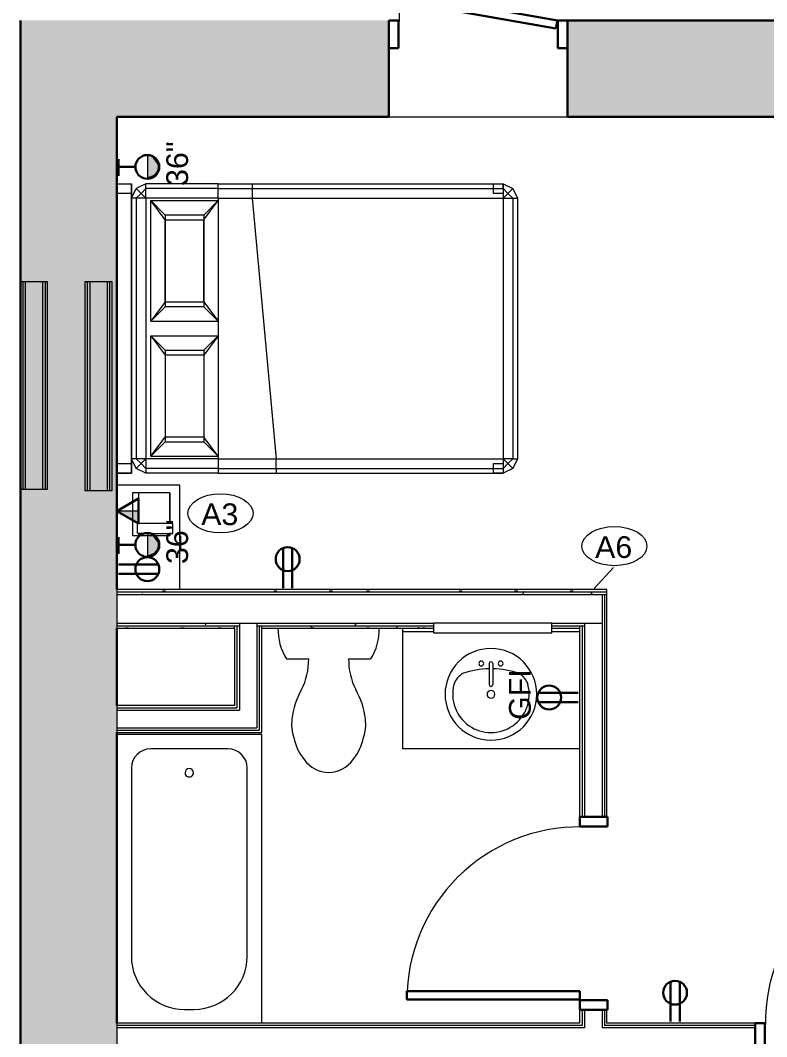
# Model space of a CAD drawing. Header units: inches. Extents: x -1176 to 1482, y -2527 to 978.
# Drawn here: x -590.1 to -435.5, y 353 to 563.7 of the extents above; entities that cross this region are included whole.
import ezdxf

# ---------------------------------------------------------------- set-up
doc = ezdxf.new("R2010")
doc.units = ezdxf.units.IN
doc.header["$MEASUREMENT"] = 0
for name, color, linetype, lineweight in [('A-ANNO-NOTE', 131, 'Continuous', 40), ('A-DOOR', 31, 'Continuous', 18), ('A-DOOR-FRAM', 31, 'Continuous', 30), ('A-FLOR', 192, 'Continuous', 18), ('A-WALL', 113, 'Continuous', 18), ('A-WALL-PATT', 111, 'Continuous', 18), ('G-IMPT', 8, 'Continuous', 9), ('I-FURN', 30, 'Continuous', 9), ('I-WALL', 2, 'Continuous', 18), ('P-SANR-FIXT', 6, 'Continuous', 9), ('Q-CASE', 31, 'Continuous', 9), ('Q-SPCQ', 91, 'Continuous', 9), ('Q-SPCQ-IDEN', 132, 'Continuous', 9)]:
    doc.layers.add(name, color=color, linetype=linetype, lineweight=lineweight)
doc.styles.add('Arial', font='arial.ttf', dxfattribs={"height": 4.5})
doc.styles.add('Swis721 Lt BT', font='swissl.ttf', dxfattribs={"height": 4.5})
pattern_1 = [(0, (0, 0), (15.36, 3.84), [0.634, -10.886, 0.634, -10.886, -61.44]), (0, (0, 0), (15.36, 3.84), [-23.04, 0.634, -22.406, 0.634, -10.886, -26.88]), (0, (0, 0), (15.36, 3.84), [-57.6, 0.634, -7.046, 0.634, -18.566]), (120, (5.76, 1.92), (-11.005538, 11.38215), [0.634, -10.886, 0.634, -10.886, -61.44]), (120, (5.76, 1.92), (-11.005538, 11.38215), [-23.04, 0.634, -22.406, 0.634, -10.886, -26.88]), (120, (5.76, 1.92), (-11.005538, 11.38215), [-57.6, 0.634, -7.046, 0.634, -18.566]), (240, (7.68, 9.6), (-4.354462, -15.22215), [0.634, -10.886, 0.634, -10.886, -61.44]), (240, (7.68, 9.6), (-4.354462, -15.22215), [-23.04, 0.634, -22.406, 0.634, -10.886, -26.88]), (240, (7.68, 9.6), (-4.354462, -15.22215), [-57.6, 0.634, -7.046, 0.634, -18.566])]

# ---------------------------------------------------------------- blocks, each defined once
blk = doc.blocks.new('Single Flush - D2 2_9_ X 6_7_-7506140-3rd Floor Power _ Signal')
at = {"layer": 'A-DOOR', "color": 8, "lineweight": 30}
for p, q in [((-15.91, 15.7), (-16.21, 13.97)), ((16.41, 10), (-15.91, 15.7)), ((-16.21, 13.97), (16.1, 8.28)), ((16.1, 8.28), (16.41, 10))]:
    blk.add_line(p, q, dxfattribs=at)
at = {"layer": 'A-DOOR', "lineweight": 9}
blk.add_arc((16.41, 10), 32.81, 170, 180.5, dxfattribs=at)
at = {"layer": 'A-DOOR-FRAM', "color": 8}
for p, q in [((-18.5, 4.25), (-18.5, 10)), ((-18.5, 10), (-16.5, 10)), ((-16.5, 4.25), (-16.5, 10)), ((16.5, 4.25), (16.5, 10)), ((16.5, 10), (18.5, 10)), ((18.5, 4.25), (18.5, 10)), ((-18.5, 4.25), (-16.5, 4.25)), ((16.5, 4.25), (18.5, 4.25))]:
    blk.add_line(p, q, dxfattribs=at)
blk = doc.blocks.new('Vanity Counter Top w Round Sink Hole - 24_ Depth-7683068-3rd Floor Power _ Signal')
at = {"layer": 'Q-CASE'}
for p, q in [((-52.26, 25), (-15.64, 25)), ((-15.64, 25), (-15.64, 0)), ((-52.26, 0.75), (-46.51, 0.75)), ((-22.01, 0.75), (-15.64, 0.75))]:
    blk.add_line(p, q, dxfattribs=at)
blk = doc.blocks.new('Sink Vanity-Round - 19_ x 19_-V15-3rd Floor Power _ Signal')
at = {"layer": 'P-SANR-FIXT'}
for p, q in [((3.43, -9.73), (3.43, -5.36)), ((4.18, -9.73), (4.18, -5.36))]:
    blk.add_line(p, q, dxfattribs=at)
for centre, radius, start, end in [((3.81, -3.35), 9.5, 90, 270), ((3.81, -3.35), 7.93, 345.3071, 194.6929), ((3.81, -3.35), 9.5, 270, 90), ((3.81, -3.35), 0.812, 0, 180), ((3.81, -3.35), 0.812, 180, 0), ((0.05, -4.11), 4.12, 197.8096, 239.2073), ((3.81, -5.36), 0.375, 0, 180), ((7.56, -4.11), 4.12, 300.7927, 342.1904), ((3.81, 9.17), 17.81, 250.7914, 268.7933), ((3.81, 9.17), 17.81, 271.2067, 289.2086), ((1.81, -9.73), 0.5, 0, 180), ((1.81, -9.73), 0.5, 180, 0), ((3.81, -9.73), 0.375, 180, 0), ((5.81, -9.73), 0.5, 0, 180), ((5.81, -9.73), 0.5, 180, 0)]:
    blk.add_arc(centre, radius, start, end, dxfattribs=at)
blk = doc.blocks.new('Single Flush - D2 3_ X 8_-V41-3rd Floor Power _ Signal')
at = {"layer": 'A-DOOR', "lineweight": 30}
for p, q in [((16.15625, -2.8125), (17.90625, -2.8125)), ((16.15625, -38.625), (16.15625, -2.8125)), ((17.90625, -2.8125), (17.90625, -38.625)), ((17.90625, -38.625), (16.15625, -38.625))]:
    blk.add_line(p, q, dxfattribs=at)
at = {"layer": 'A-DOOR', "lineweight": 9}
blk.add_arc((17.90625, -2.8125), 35.8125, 179.5, 270, dxfattribs=at)
at = {"layer": 'A-DOOR-FRAM'}
for p, q in [((-20, 2.9375), (-20, -2.8125)), ((-20, 2.9375), (-18, 2.9375)), ((-18, 2.9375), (-18, -2.8125)), ((18.000004, 2.9375), (18.000004, -2.8125)), ((18.000004, 2.9375), (20.000004, 2.9375)), ((20.000004, 2.9375), (20.000004, -2.8125)), ((-20, -2.8125), (-18, -2.8125)), ((18.000004, -2.8125), (20.000004, -2.8125))]:
    blk.add_line(p, q, dxfattribs=at)
blk = doc.blocks.new('Speaker_Phone_6931 - Phone-6780614-3rd Floor Power _ Signal')
at = {"layer": 'Q-SPCQ'}
for p, q in [((-5.77, 12.85), (-7.79, 12.85)), ((-7.79, 12.85), (-7.79, 12.24)), ((-5.77, 12.85), (-7.79, 12.85)), ((-7.79, 12.85), (-7.79, 5.69)), ((-5.77, 12.24), (-5.77, 12.85)), ((-5.77, 5.69), (-5.77, 12.85)), ((-7.79, 12.24), (-14.18, 12.24)), ((-14.18, 12.24), (-14.18, 4.45)), ((-14.18, 12.24), (-7.79, 12.24)), ((-14.18, 12.24), (-14.18, 4.45)), ((-5.79, 12.24), (-5.3, 12.24)), ((-5.3, 12.24), (-5.77, 12.24)), ((-5.3, 4.45), (-5.3, 12.24)), ((-5.3, 4.45), (-5.3, 12.24)), ((-7.79, 6.51), (-7.79, 5.51)), ((-5.79, 5.51), (-5.79, 6.51)), ((-14.18, 5.69), (-7.79, 5.69)), ((-14.18, 4.45), (-5.3, 4.45)), ((-14.18, 4.45), (-5.3, 4.45)), ((-5.79, 5.51), (-7.79, 5.51)), ((-5.79, 5.69), (-5.3, 5.69))]:
    blk.add_line(p, q, dxfattribs=at)
blk = doc.blocks.new('Bed_762 - 12ZBED04_dwg-6546853-3rd Floor Power _ Signal')
at = {"layer": 'G-IMPT'}
for p, q in [((0, 60), (3, 60)), ((0, 60), (3, 60)), ((0, 60), (3, 60)), ((0, 60), (3, 60)), ((3, 60), (3, 0)), ((3, 60), (3, 58)), ((3, 60), (3, 58)), ((3, 57), (3, 60)), ((3, 60), (3, 0)), ((3, 57), (4, 59)), ((3, 57), (4, 59)), ((6, 60), (4, 59)), ((6, 60), (4, 59)), ((5, 58), (4, 59)), ((6, 59), (5, 58)), ((21, 60), (6, 60)), ((21, 60), (6, 60)), ((6, 59), (6, 60)), ((6, 57), (6, 59)), ((21, 59), (6, 59)), ((21, 60), (28, 60)), ((21, 60), (28, 60)), ((21, 59), (21, 60)), ((21, 57), (21, 59)), ((21, 59), (28, 59)), ((28, 60), (80, 60)), ((28, 60), (80, 60)), ((28, 60), (28, 59)), ((28, 59), (28, 57)), ((28, 59), (80, 59)), ((78, 58), (78, 60)), ((78, 58), (78, 60)), ((78, 60), (80, 60)), ((78, 60), (80, 60)), ((80, 60), (82, 59)), ((80, 60), (82, 59)), ((80, 59), (80, 60)), ((80, 60), (80, 58)), ((80, 60), (80, 58)), ((80, 59), (80, 57)), ((80, 59), (81, 58)), ((81, 58), (82, 59)), ((82, 59), (83, 57)), ((82, 59), (83, 57)), ((3, 58), (0, 58)), ((3, 58), (0, 58)), ((3, 57), (3, 3)), ((3, 57), (3, 3)), ((4, 57), (3, 57)), ((3, 3), (3, 57)), ((4, 57), (5, 58)), ((6, 57), (4, 57)), ((4, 57), (4, 3)), ((6, 57), (5, 58)), ((21, 57), (6, 57)), ((6, 57), (6, 3)), ((21, 57), (21, 56.5)), ((21, 57), (28, 57)), ((28, 57), (33, 3)), ((28, 57), (80, 57)), ((80, 58), (78, 58)), ((80, 58), (78, 58)), ((80, 57), (81, 58)), ((80, 57), (82, 57)), ((80, 57), (80, 3)), ((81, 58), (82, 57)), ((82, 57), (83, 57)), ((82, 57), (82, 3)), ((83, 57), (83, 3)), ((83, 57), (83, 3)), ((7, 31.5), (7, 56.5)), ((7, 56.5), (21, 56.5)), ((7, 56.5), (10, 53.5)), ((10, 52.5), (7, 56.5)), ((21, 56.5), (18, 53.5)), ((18, 52.5), (21, 56.5)), ((21, 56.5), (21, 31.5)), ((21, 56.5), (21, 31.5)), ((10, 53.5), (10, 52.5)), ((18, 53.5), (10, 53.5)), ((18, 53.5), (18, 52.5)), ((10, 52.5), (10, 35.5)), ((10, 35.5), (10, 52.5)), ((10, 52.5), (18, 52.5)), ((18, 52.5), (18, 35.5)), ((18, 35.5), (18, 52.5)), ((10, 35.5), (7, 31.5)), ((7, 31.5), (10, 34.5)), ((10, 35.5), (10, 34.5)), ((10, 35.5), (18, 35.5)), ((18, 34.5), (10, 34.5)), ((18, 35.5), (18, 34.5)), ((18, 35.5), (21, 31.5)), ((21, 31.5), (18, 34.5)), ((7, 31.5), (21, 31.5)), ((21, 31.5), (21, 28.5)), ((7, 3.5), (7, 28.5)), ((7, 28.5), (21, 28.5)), ((10, 25.5), (7, 28.5)), ((7, 28.5), (10, 24.5)), ((18, 25.5), (21, 28.5)), ((21, 28.5), (18, 24.5)), ((21, 28.5), (21, 3.5)), ((21, 28.5), (21, 3.5)), ((10, 25.5), (10, 24.5)), ((10, 25.5), (18, 25.5)), ((18, 25.5), (18, 24.5)), ((10, 24.5), (10, 7.5)), ((18, 24.5), (10, 24.5)), ((10, 24.5), (10, 7.5)), ((18, 24.5), (18, 7.5)), ((18, 24.5), (18, 7.5)), ((0, 10.71), (0, 0)), ((0, 0), (0, 10.71)), ((7, 3.5), (10, 7.5)), ((10, 6.5), (7, 3.5)), ((10, 7.5), (10, 6.5)), ((18, 7.5), (10, 7.5)), ((10, 6.5), (18, 6.5)), ((18, 7.5), (18, 6.5)), ((21, 3.5), (18, 7.5)), ((21, 3.5), (18, 6.5)), ((4, 1), (3, 3)), ((4, 1), (3, 3)), ((4, 3), (3, 3)), ((3, 0), (3, 3)), ((6, 3), (4, 3)), ((5, 2), (4, 3)), ((6, 3), (5, 2)), ((21, 3), (6, 3)), ((6, 3), (6, 1)), ((7, 3.5), (21, 3.5)), ((21, 3.5), (21, 3)), ((21, 3), (21, 1)), ((21, 3), (33, 3)), ((33, 1), (33, 3)), ((33, 3), (80, 3)), ((82, 3), (80, 3)), ((80, 3), (81, 2)), ((80, 3), (80, 1)), ((82, 3), (81, 2)), ((83, 3), (82, 1)), ((83, 3), (82, 1)), ((82, 3), (83, 3)), ((0, 2), (3, 2)), ((0, 2), (3, 2)), ((3, 0), (0, 0)), ((3, 2), (3, 0)), ((3, 2), (3, 0)), ((5, 2), (4, 1)), ((6, 0), (4, 1)), ((6, 0), (4, 1)), ((6, 1), (5, 2)), ((21, 1), (6, 1)), ((6, 1), (6, 0)), ((21, 0), (6, 0)), ((21, 1), (21, 0)), ((21, 1), (33, 1)), ((21, 0), (33, 0)), ((33, 1), (33, 0)), ((33, 1), (80, 1)), ((33, 0), (80, 0)), ((78, 0), (78, 2)), ((78, 0), (78, 2)), ((78, 2), (80, 2)), ((78, 2), (80, 2)), ((81, 2), (80, 1)), ((80, 2), (80, 0)), ((80, 2), (80, 0)), ((82, 1), (80, 0)), ((82, 1), (80, 0)), ((80, 1), (80, 0)), ((81, 2), (82, 1)), ((0, 0), (3, 0)), ((3, 0), (0, 0)), ((3, 0), (0, 0)), ((21, 0), (6, 0)), ((21, 0), (33, 0)), ((33, 0), (80, 0)), ((80, 0), (78, 0)), ((80, 0), (78, 0))]:
    blk.add_line(p, q, dxfattribs=at)
blk = doc.blocks.new('Bed_762 - Bed_762-6546859-3rd Floor Power _ Signal')
blk.add_blockref('Bed_762 - 12ZBED04_dwg-6546853-3rd Floor Power _ Signal', (0, 0))
blk = doc.blocks.new('Tub-Rectangular-3D - Tub-Rectangular-3D-8437104-3rd Floor Power _ Signal')
at = {"layer": 'P-SANR-FIXT'}
for p, q in [((16.13, 40), (-43.72, 40)), ((-43.72, 40), (-43.72, 10)), ((2.28, 37), (-36.72, 37)), ((-40.72, 33), (-40.72, 17)), ((13.28, 24), (13.28, 26)), ((-36.72, 13), (2.28, 13))]:
    blk.add_line(p, q, dxfattribs=at)
for centre, radius, start, end in [((-36.72, 33), 4, 90, 180), ((2.28, 26), 11, 360, 90), ((-35.77, 25), 0.875, 90, 270), ((-35.77, 25), 0.875, 270, 90), ((2.28, 24), 11, 270, 0), ((-36.72, 17), 4, 180, 270)]:
    blk.add_arc(centre, radius, start, end, dxfattribs=at)
blk = doc.blocks.new('P-Toilet-Floor-3D - Floor Mount-V89-3rd Floor Power _ Signal')
at = {"layer": 'P-SANR-FIXT'}
for p, q in [((-8.7, -8.31), (-4.13, -8.31)), ((4.13, -8.31), (8.7, -8.31))]:
    blk.add_line(p, q, dxfattribs=at)
for centre, radius, start, end in [((0.69, -2.25), 11.19, 178.4343, 212.8527), ((-0.69, -2.25), 11.19, 327.1473, 1.5657), ((-17.85, -8.46), 13.72, 332.9997, 0.6089), ((17.85, -8.46), 13.72, 179.3911, 207.0003), ((9.41, -22.94), 17.16, 151.2397, 172.7867), ((-9.41, -22.94), 17.16, 7.2133, 28.7603), ((0.88, -21.86), 8.56, 172.7867, 198.8936), ((-0.88, -21.86), 8.56, 341.1064, 7.2133), ((2.68, -22.72), 10.08, 190.9157, 219.9319), ((-2.68, -22.72), 10.08, 320.0681, 349.0843), ((0.18, -25.42), 6.45, 215.8378, 268.4031), ((-0.18, -25.42), 6.45, 271.5969, 324.1622)]:
    blk.add_arc(centre, radius, start, end, dxfattribs=at)
blk = doc.blocks.new('Single Flush - D1 3_ X 8_-8249534-3rd Floor Power _ Signal')
at = {"layer": 'A-DOOR', "lineweight": 30}
for p, q in [((16.15625, 38.625), (16.15625, 2.8125)), ((17.90625, 38.625), (16.15625, 38.625)), ((17.90625, 2.8125), (17.90625, 38.625)), ((16.15625, 2.8125), (17.90625, 2.8125))]:
    blk.add_line(p, q, dxfattribs=at)
at = {"layer": 'A-DOOR', "lineweight": 9}
blk.add_arc((17.90625, 2.8125), 35.8125, 90, 180.5, dxfattribs=at)
at = {"layer": 'A-DOOR-FRAM'}
for p, q in [((-20, -2.9375), (-20, 2.8125)), ((-20, 2.8125), (-18, 2.8125)), ((-18, -2.9375), (-18, 2.8125)), ((18.000004, -2.9375), (18.000004, 2.8125)), ((18.000004, 2.8125), (20.000004, 2.8125)), ((20.000004, -2.9375), (20.000004, 2.8125)), ((-20, -2.9375), (-18, -2.9375)), ((18.000004, -2.9375), (20.000004, -2.9375))]:
    blk.add_line(p, q, dxfattribs=at)
blk = doc.blocks.new('Bed_Side_Table_5122 - T-4-V91-3rd Floor Power _ Signal')
at = {"layer": 'I-FURN'}
for p, q in [((12, -9.79), (12, 3.25)), ((-9.67, -9.79), (-1.38, -9.79)), ((-1.38, -9.79), (-1.38, -10)), ((-1.38, -9.79), (1.38, -9.79)), ((-1.38, -10), (1.38, -10)), ((1.38, -10), (1.38, -9.79)), ((1.38, -9.79), (12, -9.79))]:
    blk.add_line(p, q, dxfattribs=at)
blk = doc.blocks.new('AC3 - AC3-8439172-3rd Floor Power _ Signal')
at = {"layer": 'Q-SPCQ'}
for p, q in [((12.25, 5), (-12.25, 5)), ((-12.25, 5), (-12.25, 3)), ((12.25, 3), (12.25, 5)), ((-12.25, 3), (12.25, 3))]:
    blk.add_line(p, q, dxfattribs=at)
blk = doc.blocks.new('Appliance_Specialty Equipment Tag - Standard-3515593-3rd Floor Power _ Signal')
at = {"layer": 'Q-SPCQ-IDEN'}
blk.add_ellipse((-0.0499, 0.0037), major_axis=(-0.1406, 0), ratio=0.600473, dxfattribs=at)

msp = doc.modelspace()

# ---------------------------------------------------------------- hatches: boundary and pattern name
at = {"layer": 'A-ANNO-NOTE', "lineweight": 9}
for points in [[(-563.68, 531.14), (-563.68, 535.64), (-563.76, 535.64)], [(-563.68, 531.14), (-563.76, 535.64), (-563.76, 531.14)], [(-562.9, 535.51), (-563.29, 535.61), (-563.68, 535.64)], [(-562.1, 531.78), (-562.9, 535.51), (-563.68, 535.64)], [(-563.68, 531.14), (-562.1, 531.78), (-563.68, 535.64)], [(-562.1, 531.78), (-561.42, 533.43), (-562.9, 535.51)], [(-561.89, 534.76), (-562.68, 535.41), (-562.9, 535.51)], [(-561.42, 533.43), (-561.89, 534.76), (-562.9, 535.51)], [(-561.99, 534.89), (-562.54, 535.34), (-562.68, 535.41)], [(-561.89, 534.76), (-561.99, 534.89), (-562.68, 535.41)], [(-562.04, 534.94), (-562.41, 535.25), (-562.54, 535.34)], [(-561.99, 534.89), (-562.04, 534.94), (-562.54, 535.34)], [(-562.04, 534.94), (-562.22, 535.11), (-562.41, 535.25)], [(-562.1, 531.78), (-561.42, 533.35), (-561.42, 533.43)], [(-562.1, 531.78), (-561.57, 532.57), (-561.42, 533.35)], [(-561.42, 533.43), (-561.67, 534.43), (-561.89, 534.76)], [(-561.42, 533.43), (-561.57, 534.21), (-561.67, 534.43)], [(-561.46, 533.83), (-561.48, 533.91), (-561.57, 534.21)], [(-561.45, 533.75), (-561.46, 533.83), (-561.57, 534.21)], [(-561.42, 533.43), (-561.45, 533.75), (-561.57, 534.21)], [(-561.57, 532.57), (-561.45, 533.03), (-561.42, 533.35)], [(-563.68, 531.14), (-562.47, 531.49), (-562.1, 531.78)], [(-563.68, 531.14), (-563.05, 531.23), (-562.47, 531.49)], [(-563.68, 531.14), (-563.29, 531.17), (-563.05, 531.23)], [(-563.05, 531.23), (-562.9, 531.28), (-562.47, 531.49)], [(-562.9, 531.28), (-562.68, 531.37), (-562.47, 531.49)], [(-562.47, 531.49), (-562.34, 531.58), (-562.1, 531.78)], [(-562.1, 531.78), (-561.67, 532.36), (-561.57, 532.57)], [(-562.1, 531.78), (-561.89, 532.02), (-561.71, 532.29)], [(-565.6, 459.39), (-565.6, 461.97), (-570.07, 461.97)], [(-563.68, 452.79), (-563.68, 457.29), (-563.76, 457.29)], [(-563.68, 452.79), (-563.76, 457.29), (-563.76, 452.79)], [(-562.9, 457.16), (-563.29, 457.26), (-563.68, 457.29)], [(-562.1, 453.43), (-562.9, 457.16), (-563.68, 457.29)], [(-563.68, 452.79), (-562.1, 453.43), (-563.68, 457.29)], [(-562.1, 453.43), (-561.42, 455.08), (-562.9, 457.16)], [(-561.89, 456.41), (-562.68, 457.06), (-562.9, 457.16)], [(-561.42, 455.08), (-561.89, 456.41), (-562.9, 457.16)], [(-561.99, 456.54), (-562.54, 456.99), (-562.68, 457.06)], [(-561.89, 456.41), (-561.99, 456.54), (-562.68, 457.06)], [(-562.04, 456.59), (-562.41, 456.9), (-562.54, 456.99)], [(-561.99, 456.54), (-562.04, 456.59), (-562.54, 456.99)], [(-562.04, 456.59), (-562.22, 456.76), (-562.41, 456.9)], [(-562.1, 453.43), (-561.42, 455), (-561.42, 455.08)], [(-562.1, 453.43), (-561.57, 454.22), (-561.42, 455)], [(-561.42, 455.08), (-561.67, 456.08), (-561.89, 456.41)], [(-561.42, 455.08), (-561.57, 455.86), (-561.67, 456.08)], [(-561.46, 455.48), (-561.48, 455.55), (-561.57, 455.86)], [(-561.45, 455.4), (-561.46, 455.48), (-561.57, 455.86)], [(-561.42, 455.08), (-561.45, 455.4), (-561.57, 455.86)], [(-561.57, 454.22), (-561.45, 454.68), (-561.42, 455)], [(-563.68, 452.79), (-562.47, 453.14), (-562.1, 453.43)], [(-563.68, 452.79), (-563.05, 452.88), (-562.47, 453.14)], [(-563.05, 452.88), (-562.9, 452.93), (-562.47, 453.14)], [(-562.9, 452.93), (-562.68, 453.02), (-562.47, 453.14)], [(-562.47, 453.14), (-562.34, 453.23), (-562.1, 453.43)], [(-562.1, 453.43), (-561.67, 454.01), (-561.57, 454.22)], [(-562.1, 453.43), (-561.89, 453.67), (-561.71, 453.94)], [(-563.68, 452.79), (-563.29, 452.82), (-563.05, 452.88)]]:
    msp.add_hatch(color=256, dxfattribs=at).paths.add_polyline_path(points, flags=0)
at = {"layer": 'A-WALL-PATT', "lineweight": 9}
h = msp.add_hatch(color=7, dxfattribs=at)
h.paths.add_polyline_path([(1.72, 543.68), (1.72, 563.68), (-53.53, 563.68), (-53.53, 543.68), (-11.43, 543.68)], flags=0)
h.paths.add_polyline_path([(-99.53, 543.68), (-97.77, 543.68), (-97.77, 563.68), (-152.07, 563.68), (-152.07, 543.68), (-103.15, 543.68)], flags=0)
h.paths.add_polyline_path([(-196.3, 543.68), (-196.3, 563.68), (-264.81, 563.68), (-264.81, 543.68), (-217.62, 543.68)], flags=0)
h.paths.add_polyline_path([(-309.04, 543.68), (-309.04, 563.68), (-377.56, 563.68), (-377.56, 543.68), (-309.27, 543.68)], flags=0)
h.paths.add_polyline_path([(-421.79, 543.68), (-421.79, 563.68), (-476.71, 563.68), (-476.71, 543.68), (-423.82, 543.68)], flags=0)
h.paths.add_polyline_path([(-513.71, 543.68), (-513.71, 563.68), (-590.07, 563.68), (-590.07, 543.68), (-538.37, 543.68)], flags=0)
h = msp.add_hatch(color=7, dxfattribs=at)
h.paths.add_polyline_path([(-584.07, 190.25), (-570.07, 190.25), (-570.07, 242.47), (-590.07, 242.47), (-590.07, 190.25), (-584.19, 190.25)], flags=0)
h.paths.add_polyline_path([(-590.07, 282.47), (-570.07, 282.47), (-570.07, 307.14), (-590.07, 307.14)], flags=0)
h.paths.add_polyline_path([(-570.07, 347.14), (-570.07, 543.68), (-590.07, 543.68), (-590.07, 347.14), (-584.19, 347.14)], flags=0)
h = msp.add_hatch(dxfattribs=at)
h.set_pattern_fill('FP_1', color=256, style=0, pattern_type=2)
h.set_pattern_definition(pattern_1)
h.paths.add_polyline_path([(-468.57, 445.21), (-468.57, 445.71), (-570.07, 445.71), (-570.07, 445.21), (-492.55, 445.21)], flags=0)
h = msp.add_hatch(dxfattribs=at)
h.set_pattern_fill('FP_1', color=256, style=0, pattern_type=2)
h.set_pattern_definition(pattern_1)
h.paths.add_polyline_path([(-469.07, 444.71), (-468.57, 444.71), (-468.57, 445.21), (-570.07, 445.21), (-570.07, 444.71), (-469.57, 444.71)], flags=0)
h = msp.add_hatch(dxfattribs=at)
h.set_pattern_fill('FP_1', color=256, style=0, pattern_type=2)
h.set_pattern_definition(pattern_1)
h.paths.add_polyline_path([(-473.7, 438.21), (-473.2, 438.21), (-473.2, 438.71), (-479.95, 438.71), (-479.95, 438.21), (-474.2, 438.21)], flags=0)
h.paths.add_polyline_path([(-504.45, 438.21), (-504.45, 438.71), (-541.07, 438.71), (-541.07, 438.21), (-538.37, 438.21)], flags=0)
h.paths.add_polyline_path([(-545.2, 438.21), (-544.7, 438.21), (-544.7, 438.71), (-570.07, 438.71), (-570.07, 438.21), (-545.7, 438.21)], flags=0)
h = msp.add_hatch(dxfattribs=at)
h.set_pattern_fill('FP_1', color=256, style=0, pattern_type=2)
h.set_pattern_definition(pattern_1)
h.paths.add_polyline_path([(-479.95, 437.71), (-474.2, 437.71), (-474.2, 438.21), (-479.95, 438.21), (-479.95, 437.75)], flags=0)
h.paths.add_polyline_path([(-504.45, 437.71), (-504.45, 438.21), (-540.07, 438.21), (-540.07, 437.71), (-538.37, 437.71)], flags=0)
h.paths.add_polyline_path([(-545.7, 437.71), (-545.7, 438.21), (-570.07, 438.21), (-570.07, 437.71), (-561.28, 437.71)], flags=0)

# ---------------------------------------------------------------- linework, layer by layer
at = {"layer": 'A-ANNO-NOTE', "lineweight": 9}
for p, q in [((-563.76, 535.64), (-563.76, 531.14)), ((-570.07, 461.97), (-565.6, 459.39)), ((-565.6, 461.97), (-570.07, 461.97)), ((-565.6, 459.39), (-565.6, 461.97)), ((-563.76, 457.29), (-563.76, 452.79))]:
    msp.add_line(p, q, dxfattribs=at)
at = {"layer": 'A-ANNO-NOTE', "lineweight": 30}
for p, q in [((-569.74, 534.94), (-569.74, 531.44)), ((-569.74, 533.31), (-566.24, 533.31)), ((-570.07, 461.97), (-565.6, 464.55)), ((-565.6, 464.55), (-565.6, 459.39)), ((-570.07, 461.97), (-565.6, 459.39)), ((-569.74, 456.59), (-569.74, 453.09)), ((-569.74, 454.96), (-566.24, 454.96)), ((-535.65, 446.03), (-535.65, 454.3)), ((-533.73, 446.03), (-533.73, 454.3)), ((-569.74, 450.91), (-561.48, 450.91)), ((-569.74, 449), (-561.48, 449)), ((-474.52, 424.29), (-482.79, 424.29)), ((-474.52, 422.37), (-482.79, 422.37)), ((-455.4, 356.18), (-455.4, 364.45)), ((-453.48, 356.18), (-453.48, 364.45))]:
    msp.add_line(p, q, dxfattribs=at)
for centre, radius in [((-563.76, 533.3), 2.47), ((-563.76, 454.95), 2.48), ((-534.69, 452.02), 2.48), ((-563.76, 449.95), 2.48), ((-480.5, 423.33), 2.47), ((-454.44, 362.16), 2.47)]:
    msp.add_circle(centre, radius, dxfattribs=at)
at = {"layer": 'A-ANNO-NOTE', "lineweight": 9}
for centre in [(-563.67, 533.39), (-563.67, 455.04)]:
    msp.add_arc(centre, 2.25, 267.6427, 92.3573, dxfattribs=at)
at = {"layer": 'A-FLOR'}
msp.add_line((-513.71, 543.68), (-476.71, 543.68), dxfattribs=at)
at = {"layer": 'A-WALL', "color": 8, "lineweight": 30}
for p, q in [((-590.07, 563.68), (-590.07, 347.14)), ((-513.71, 543.68), (-513.71, 563.68)), ((-421.79, 563.68), (-476.71, 563.68)), ((-476.71, 563.68), (-476.71, 543.68)), ((-570.07, 543.68), (-513.71, 543.68)), ((-570.07, 445.71), (-570.07, 543.68)), ((-476.71, 543.68), (-421.79, 543.68)), ((-570.07, 421.71), (-570.07, 437.71)), ((-570.07, 355.86), (-570.07, 416.08))]:
    msp.add_line(p, q, dxfattribs=at)
at = {"layer": 'A-WALL'}
for p, q in [((-589.57, 509.5), (-589.57, 466.5)), ((-589.07, 509.5), (-589.07, 466.5)), ((-585.45, 509.5), (-585.45, 466.5)), ((-584.95, 509.5), (-584.95, 466.5)), ((-576.2, 509.5), (-576.2, 466.26)), ((-575.7, 509.5), (-575.7, 466.26)), ((-572.07, 509.5), (-572.07, 466.26)), ((-571.57, 509.5), (-571.57, 466.26)), ((-570.07, 445.71), (-570.07, 437.71)), ((-570.07, 445.21), (-468.57, 445.21)), ((-570.07, 444.71), (-468.57, 444.71)), ((-469.57, 444.71), (-469.57, 398.62)), ((-469.07, 444.71), (-469.07, 398.62)), ((-570.07, 438.71), (-504.45, 438.71)), ((-570.07, 438.21), (-544.7, 438.21)), ((-545.7, 437.71), (-545.7, 438.21)), ((-545.2, 438.21), (-545.2, 421.21)), ((-544.7, 438.71), (-544.7, 420.71)), ((-541.07, 438.71), (-541.07, 417.08)), ((-541.07, 438.21), (-504.45, 438.21)), ((-540.57, 438.21), (-540.57, 416.58)), ((-540.07, 437.71), (-540.07, 438.21)), ((-479.95, 438.71), (-469.57, 438.71)), ((-479.95, 438.21), (-473.2, 438.21)), ((-474.2, 438.21), (-474.2, 437.71)), ((-473.7, 438.21), (-473.7, 398.62)), ((-473.2, 438.71), (-473.2, 398.62)), ((-570.07, 421.71), (-570.07, 416.08)), ((-570.07, 421.21), (-545.2, 421.21)), ((-570.07, 420.71), (-544.7, 420.71)), ((-570.07, 417.08), (-541.07, 417.08)), ((-570.07, 416.58), (-540.57, 416.58)), ((-473.7, 358.62), (-473.7, 355.36)), ((-473.2, 358.62), (-473.2, 354.86)), ((-469.57, 358.62), (-469.57, 354.86)), ((-469.07, 358.62), (-469.07, 355.36)), ((-570.07, 355.86), (-570.07, 350.23)), ((-473.7, 355.36), (-570.07, 355.36)), ((-473.2, 354.86), (-570.07, 354.86)), ((-437.82, 354.86), (-469.57, 354.86)), ((-437.82, 355.36), (-469.07, 355.36))]:
    msp.add_line(p, q, dxfattribs=at)
at = {"layer": 'I-WALL'}
for p, q in [((-584.45, 509.5), (-590.07, 509.5)), ((-584.45, 466.5), (-584.45, 509.5)), ((-571.07, 509.5), (-576.7, 509.5)), ((-576.7, 509.5), (-576.7, 466.26)), ((-571.07, 466.26), (-571.07, 509.5)), ((-590.07, 466.5), (-584.45, 466.5)), ((-576.7, 466.26), (-571.07, 466.26)), ((-468.57, 445.71), (-570.07, 445.71)), ((-468.57, 398.62), (-468.57, 445.71)), ((-570.07, 437.71), (-545.7, 437.71)), ((-545.7, 437.71), (-545.7, 421.71)), ((-540.07, 437.71), (-504.45, 437.71)), ((-540.07, 416.08), (-540.07, 437.71)), ((-479.95, 437.71), (-474.2, 437.71)), ((-474.2, 437.71), (-474.2, 398.62)), ((-545.7, 421.71), (-570.07, 421.71)), ((-570.07, 416.08), (-540.07, 416.08)), ((-474.2, 398.62), (-468.57, 398.62)), ((-468.57, 358.62), (-474.2, 358.62)), ((-474.2, 358.62), (-474.2, 355.86)), ((-468.57, 355.86), (-468.57, 358.62)), ((-474.2, 355.86), (-570.07, 355.86)), ((-437.82, 355.86), (-468.57, 355.86)), ((-437.82, 350.23), (-437.82, 355.86))]:
    msp.add_line(p, q, dxfattribs=at)
at = {"layer": 'Q-SPCQ-IDEN'}
msp.add_line((-471.2, 445.9), (-467.21, 450.31), dxfattribs=at)

# ---------------------------------------------------------------- block references
at = {"layer": 'A-DOOR'}
for name, p in [('Single Flush - D2 2_9_ X 6_7_-7506140-3rd Floor Power _ Signal', (-495.21, 553.68)), ('Single Flush - D1 3_ X 8_-8249534-3rd Floor Power _ Signal', (-417.82, 353.04))]:
    msp.add_blockref(name, p, dxfattribs=at)
at = {"layer": 'A-DOOR', "rotation": 269.9999999999998}
msp.add_blockref('Single Flush - D2 3_ X 8_-V41-3rd Floor Power _ Signal', (-471.38, 378.62), dxfattribs=at)
at = {"layer": 'I-FURN'}
msp.add_blockref('Bed_762 - Bed_762-6546859-3rd Floor Power _ Signal', (-570.07, 469.82), dxfattribs=at)
at = {"layer": 'I-FURN', "rotation": 89.9999999999999}
msp.add_blockref('Bed_Side_Table_5122 - T-4-V91-3rd Floor Power _ Signal', (-566.82, 455.37), dxfattribs=at)
at = {"layer": 'P-SANR-FIXT'}
msp.add_blockref('P-Toilet-Floor-3D - Floor Mount-V89-3rd Floor Power _ Signal', (-526.2, 439.65), dxfattribs=at)
for name, p, rotation in [('Sink Vanity-Round - 19_ x 19_-V15-3rd Floor Power _ Signal', (-488.77, 420.65), 180), ('Tub-Rectangular-3D - Tub-Rectangular-3D-8437104-3rd Floor Power _ Signal', (-580.07, 371.98), 269.9999999999999)]:
    msp.add_blockref(name, p, dxfattribs=dict(at, rotation=rotation))
at = {"layer": 'Q-CASE', "rotation": 180}
msp.add_blockref('Vanity Counter Top w Round Sink Hole - 24_ Depth-7683068-3rd Floor Power _ Signal', (-526.46, 437.71), dxfattribs=at)
at = {"layer": 'Q-SPCQ'}
for name, p, rotation in [('Speaker_Phone_6931 - Phone-6780614-3rd Floor Power _ Signal', (-571.31, 451.59), 270), ('AC3 - AC3-8439172-3rd Floor Power _ Signal', (-492.2, 441.71), 180)]:
    msp.add_blockref(name, p, dxfattribs=dict(at, rotation=rotation))
at = {"layer": 'Q-SPCQ-IDEN', "xscale": 47.99999999999997, "yscale": 47.99999999999997, "zscale": 47.99999999999997}
for p in [(-546.21, 461.33), (-464.61, 454.53)]:
    msp.add_blockref('Appliance_Specialty Equipment Tag - Standard-3515593-3rd Floor Power _ Signal', p, dxfattribs=at)

# ---------------------------------------------------------------- texts
at = {"layer": 'A-ANNO-NOTE', "lineweight": 9, "char_height": 4.5, "attachment_point": 1, "rotation": 90, "style": 'Swis721 Lt BT'}
for s, insert, width in [('36"', (-559.83, 529.36), 10.302), ('36"', (-559.83, 451), 10.302), ('GFI', (-488.83, 418.7), 11.9685)]:
    msp.add_mtext(s, dxfattribs=dict(at, insert=insert, width=width))
at = {"layer": 'Q-SPCQ-IDEN', "char_height": 4.5, "width": 9.393, "attachment_point": 1, "style": 'Arial'}
for s, insert in [('A3', (-552.6, 463.56)), ('A6', (-471, 456.76))]:
    msp.add_mtext(s, dxfattribs=dict(at, insert=insert))

doc.saveas('drawing.dxf')
